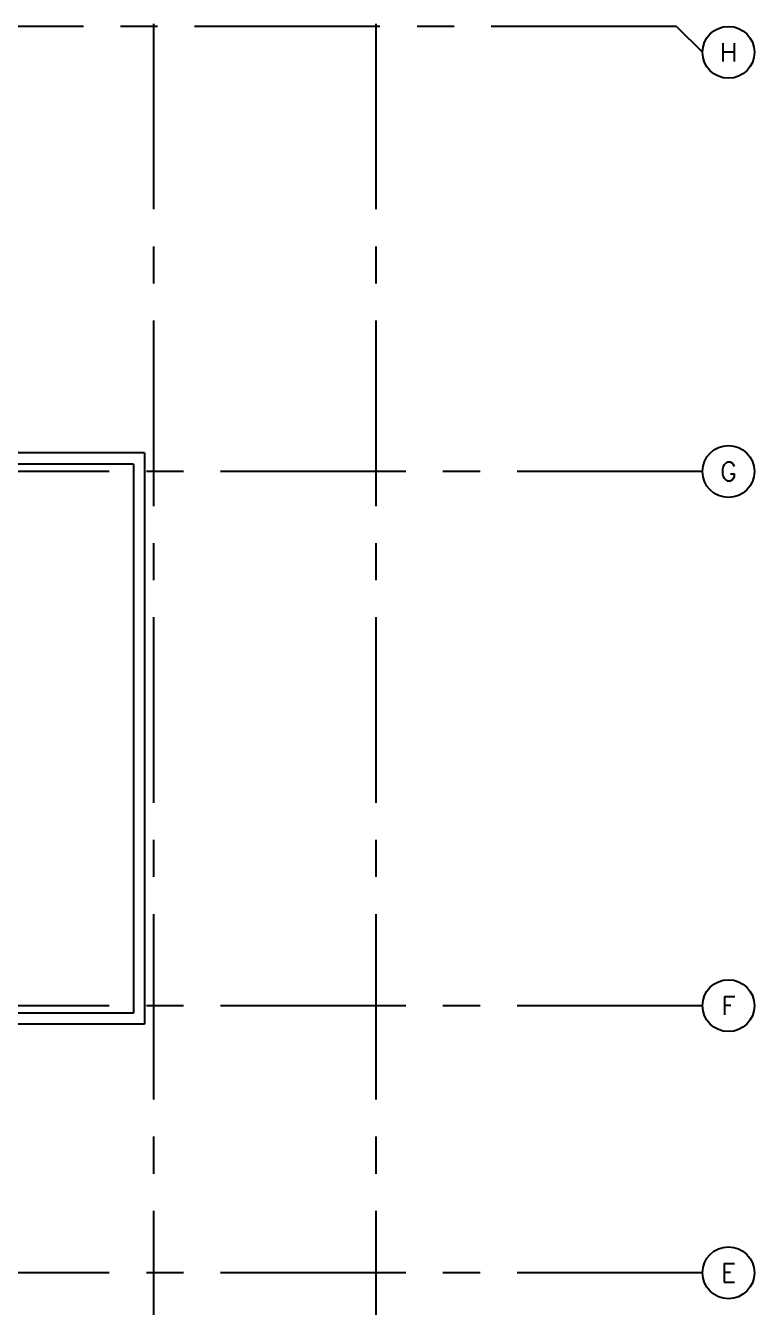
# Model space of a CAD drawing. Extents: x 417866231.7 to 417866328.5, y 43498046.7 to 43498124.2.
# Drawn here: x 417866297.95 to 417866307.78, y 43498063.92 to 43498081.2 of the extents above; entities that cross this region are included whole.
import ezdxf
from ezdxf.enums import TextEntityAlignment as Align

# ---------------------------------------------------------------- set-up
doc = ezdxf.new("R2010")
doc.units = 0
doc.header["$MEASUREMENT"] = 0
doc.linetypes.add('CENTERX2', pattern=[4, 2.5, -0.5, 0.5, -0.5])
for name, color, linetype in [('AX-CR', 7, 'CONTINUOUS'), ('AX-TXT', 2, 'CONTINUOUS'), ('AXES', 11, 'CENTERX2'), ('PROJ-L', 9, 'CONTINUOUS')]:
    doc.layers.add(name, color=color, linetype=linetype)
doc.styles.add('ROMANS', font='ROMANS.shx', dxfattribs={"width": 0.6})

# ---------------------------------------------------------------- blocks, each defined once
blk = doc.blocks.new('AXR')
at = {"layer": 'AX-CR'}
blk.add_circle((350, 0), 350, dxfattribs=at)
at = {"layer": 'AX-TXT', "style": 'ROMANS'}
blk.add_attdef('AX', text='', height=250, dxfattribs=at).set_placement((350, 0), align=Align.MIDDLE)

msp = doc.modelspace()

# ---------------------------------------------------------------- linework, layer by layer
at = {"layer": 'AXES'}
for p, q in [((417866299.679, 43498046.724), (417866299.679, 43498123.537)), ((417866302.679, 43498046.724), (417866302.679, 43498123.537)), ((417866306.729, 43498081.189), (417866239.039, 43498081.189)), ((417866306.729, 43498081.189), (417866307.079, 43498080.839)), ((417866307.079, 43498075.189), (417866239.039, 43498075.189)), ((417866307.079, 43498067.989), (417866239.039, 43498067.989)), ((417866307.079, 43498064.389), (417866239.039, 43498064.389))]:
    msp.add_line(p, q, dxfattribs=at)
at = {"layer": 'PROJ-L', "linetype": 'Continuous'}
for p, q in [((417866299.554, 43498075.439), (417866297.404, 43498075.439)), ((417866299.404, 43498075.289), (417866297.404, 43498075.289)), ((417866299.404, 43498075.289), (417866299.404, 43498067.889)), ((417866299.554, 43498075.439), (417866299.554, 43498067.739)), ((417866299.404, 43498067.889), (417866297.404, 43498067.889)), ((417866299.554, 43498067.739), (417866297.404, 43498067.739))]:
    msp.add_line(p, q, dxfattribs=at)

# ---------------------------------------------------------------- block references
at = {"layer": 'AXES', "xscale": 0.0009999871253967285, "yscale": 0.001000002026557922, "zscale": 0.001}
for p, values in [((417866307.079, 43498080.839), {'AX': 'H'}), ((417866307.079, 43498075.189), {'AX': 'G'}), ((417866307.079, 43498067.989), {'AX': 'F'}), ((417866307.079, 43498064.389), {'AX': 'E'})]:
    msp.add_blockref('AXR', p, dxfattribs=at).add_auto_attribs(values)

doc.saveas('drawing.dxf')
